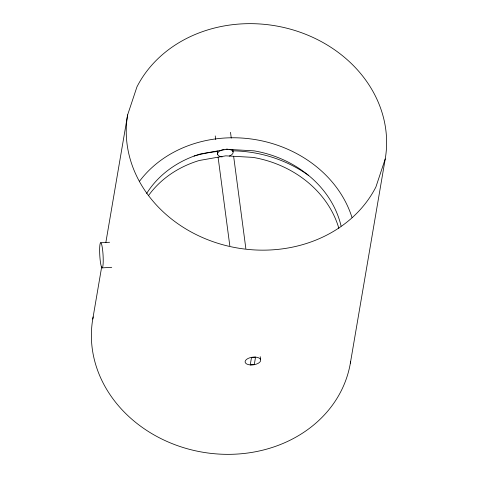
<?xml version="1.0" encoding="UTF-8"?>
<svg xmlns="http://www.w3.org/2000/svg" width="478" height="478" viewBox="0 0 478 478"><rect width="100%" height="100%" fill="white"/><g stroke="black" fill="none" stroke-linecap="round" stroke-linejoin="round"><path stroke-width="0.72" d="M93.168 316.896A130.667 112.7 9.7 0 0 201.286 451.961A130.667 112.7 9.7 0 0 350.362 363.137L350.386 361.667M92.774 319.053L101.677 266.903M105.817 242.663L127.638 114.863L136.953 86.859A130.667 112.7 9.7 0 1 292.112 29.648A130.667 112.7 9.7 0 1 385.226 158.947L350.362 363.137M385.226 158.947L375.917 186.946A130.667 112.7 9.7 0 1 220.758 244.162A130.667 112.7 9.7 0 1 127.638 114.863M100.715 242.776L109.582 242.262M102.137 267.871A12.571 1.643 86.7 0 0 102.501 249.05A12.571 1.643 86.7 0 0 99.645 249.044A12.571 1.643 86.7 0 0 102.137 267.871L111.738 267.316M230.504 132.31L231.262 138.052M232.78 149.524L233.067 151.675M260.199 356.654L260.582 359.564M233.634 156.288L245.847 248.56M215.231 135.925L215.709 139.51M217.227 150.982L217.699 154.567M218.088 157.184L229.81 245.764M229.852 149.506A7.857 3.842 -7.5 0 1 229.297 156.073M222.097 156.957A7.857 3.842 -7.5 0 1 217.645 153.402A7.857 3.842 -7.5 0 1 224.015 149.453M226.052 149.202A7.857 3.842 -7.5 0 1 228.042 149.22M148.401 195.723A104.742 90.342 9.7 0 1 199.32 160.477L225.741 155.84L252.982 157.381A104.742 90.342 9.7 0 1 338.848 228.317M139.642 181.096A117.839 101.635 9.7 0 1 256.005 139.719A117.839 101.635 9.7 0 1 351.975 217.436M194.092 156.055A117.839 101.635 9.7 0 1 217.962 151.448M232.583 150.839A117.839 101.635 9.7 0 1 308.382 175.295M146.644 193.471A104.742 90.342 9.7 0 1 200.437 153.946L226.859 149.309L254.099 150.851A104.742 90.342 9.7 0 1 341.083 226.064M251.53 357.347L250.239 364.917L254.266 364.684A7.857 3.842 -7.5 0 0 260.671 360.567A7.857 3.842 -7.5 0 0 255.557 357.114L251.53 357.347A7.857 3.842 -7.5 0 0 245.124 361.464A7.857 3.842 -7.5 0 0 250.239 364.917L254.266 364.684L255.557 357.114L251.53 357.347"/></g></svg>
